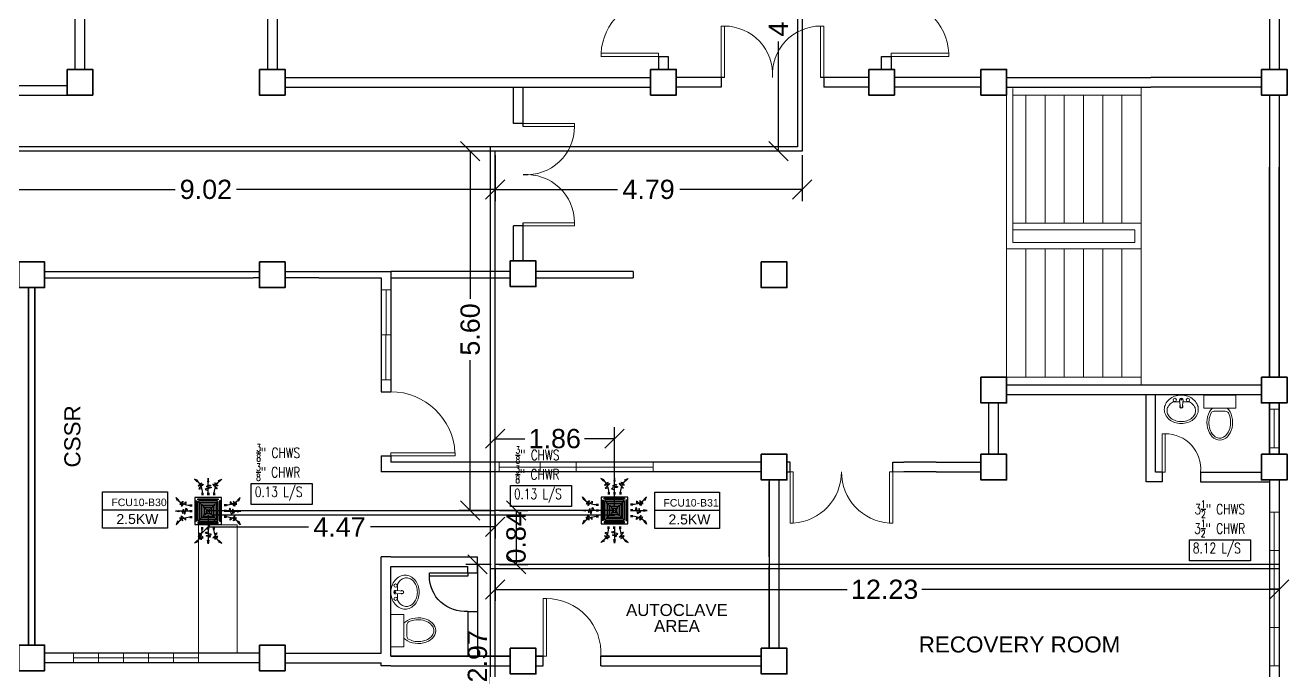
# Model space of a CAD drawing. Header units: millimetres. Extents: x 5 to 430, y 3 to 339.
# Drawn here: x 270.23 to 289.93, y 183.54 to 193.61 of the extents above; entities that cross this region are included whole.
import ezdxf

# ---------------------------------------------------------------- set-up
doc = ezdxf.new("R2010")
doc.units = ezdxf.units.MM
doc.header["$MEASUREMENT"] = 0
for name, color, linetype in [('AIR', 7, 'Continuous'), ('fcu line', 7, 'Continuous'), ('fcu return', 7, 'Continuous'), ('label', 7, 'Continuous'), ('Legends', 7, 'Continuous'), ('pipe label', 7, 'Continuous')]:
    doc.layers.add(name, color=color, linetype=linetype)
doc.styles.add('Arch-Dim', font='simplex.shx', dxfattribs={"width": 0.75})
doc.styles.get("Standard").update_dxf_attribs({"font": 'arial.ttf'})
doc.styles.add('SWISSLT175', font='swissl.ttf', dxfattribs={"height": 0.175})
doc.dimstyles.new('Copy of dimension', dxfattribs={"dimtxt": 0.3, "dimasz": 0.3, "dimexe": 0.18, "dimexo": 0.0625, "dimgap": 0.09, "dimtad": 0, "dimzin": 0, "dimdsep": 46, "dimtxsty": 'Standard', "dimblk": 'OBLIQUE', "dimcen": 0.09, "dimclrd": 256, "dimclre": 256, "dimclrt": 256, "dimadec": 0, "dimazin": 0, "dimtfac": 1, "dimtofl": 0, "dimtmove": 0, "dimatfit": 3, "dimldrblk": 'OBLIQUE', "dimfxl": 1, "dimtolj": 1, "dimtzin": 0, "dimarcsym": 0})

# ---------------------------------------------------------------- blocks, each defined once
blk = doc.blocks.new('door-.60m')
at = {"ltscale": 0.03}
blk.add_lwpolyline([(0, 0), (0.05, 0), (0.05, 0.6), (0, 0.6)], close=True, dxfattribs=at)
blk.add_arc((0.05, 0.048), 0.552, 355.0209, 90, dxfattribs=at)
blk = doc.blocks.new('FCU-13000P (CASSETTE SPLIT)')
at = {"layer": 'AIR', "ltscale": 3}
for p, q in [((0, 0.523), (0, 1)), ((-0.193, 0.558), (-0.193, 0.487)), ((-0.162, 0.558), (-0.162, 0.487)), ((-0.016, 0.558), (-0.016, 0.487)), ((0.016, 0.558), (0.016, 0.487)), ((0.162, 0.558), (0.162, 0.487)), ((0.193, 0.558), (0.193, 0.487)), ((-0.523, 0), (-1, 0)), ((-0.558, 0.193), (-0.487, 0.193)), ((-0.558, 0.162), (-0.487, 0.162)), ((-0.558, 0.016), (-0.487, 0.016)), ((0.558, 0.193), (0.487, 0.193)), ((0.558, 0.162), (0.487, 0.162)), ((0.558, 0.016), (0.487, 0.016)), ((0.523, 0), (1, 0)), ((-0.558, -0.016), (-0.487, -0.016)), ((-0.558, -0.162), (-0.487, -0.162)), ((-0.558, -0.193), (-0.487, -0.193)), ((0.558, -0.016), (0.487, -0.016)), ((0.558, -0.162), (0.487, -0.162)), ((0.558, -0.193), (0.487, -0.193)), ((-0.193, -0.558), (-0.193, -0.487)), ((-0.162, -0.558), (-0.162, -0.487)), ((-0.016, -0.558), (-0.016, -0.487)), ((0, -0.523), (0, -1)), ((0.016, -0.558), (0.016, -0.487)), ((0.162, -0.558), (0.162, -0.487)), ((0.193, -0.558), (0.193, -0.487))]:
    blk.add_line(p, q, dxfattribs=at)
at = {"layer": 'AIR'}
for p, q in [((0.295, -0.295), (-0.295, 0.295)), ((0.295, 0.295), (-0.295, -0.295))]:
    blk.add_line(p, q, dxfattribs=at)
at = {"layer": 'AIR', "ltscale": 3}
for points in [[(-0.335, 0.895), (-0.311, 0.932), (-0.416, 0.973)], [(-0.022, 0.89), (0.022, 0.89), (0, 1)], [(0.335, 0.895), (0.311, 0.932), (0.416, 0.973)], [(-0.895, 0.335), (-0.932, 0.311), (-0.973, 0.416)], [(0.895, 0.335), (0.932, 0.311), (0.973, 0.416)], [(-0.89, 0.022), (-0.89, -0.022), (-1, 0)], [(0.89, 0.022), (0.89, -0.022), (1, 0)], [(-0.895, -0.335), (-0.932, -0.311), (-0.973, -0.416)], [(0.895, -0.335), (0.932, -0.311), (0.973, -0.416)], [(-0.335, -0.895), (-0.311, -0.932), (-0.416, -0.973)], [(-0.022, -0.89), (0.022, -0.89), (0, -1)], [(0.335, -0.895), (0.311, -0.932), (0.416, -0.973)]]:
    blk.add_lwpolyline(points, close=True, dxfattribs=at)
at = {"layer": 'AIR'}
for points in [[(-0.323, 0.914, -0.171809), (-0.178, 0.558), (-0.178, 0.522)], [(0.323, 0.914, 0.171809), (0.178, 0.558), (0.178, 0.522)], [(-0.914, 0.323, 0.171809), (-0.558, 0.178), (-0.522, 0.178)], [(0.914, 0.323, -0.171809), (0.558, 0.178), (0.522, 0.178)], [(-0.914, -0.323, -0.171809), (-0.558, -0.178), (-0.522, -0.178)], [(0.914, -0.323, 0.171809), (0.558, -0.178), (0.522, -0.178)], [(-0.323, -0.914, 0.171809), (-0.178, -0.558), (-0.178, -0.522)], [(0.323, -0.914, -0.171809), (0.178, -0.558), (0.178, -0.522)]]:
    blk.add_lwpolyline(points, format="xyb", dxfattribs=at)
for points in [[(-0.41, -0.41), (0.41, -0.41), (0.41, 0.41), (-0.41, 0.41)], [(-0.373, 0.31), (-0.348, 0.31), (-0.348, -0.31), (-0.373, -0.31)], [(-0.31, 0.372), (0.31, 0.372), (0.31, 0.348), (-0.31, 0.348)], [(-0.26, -0.26), (0.26, -0.26), (0.26, 0.26), (-0.26, 0.26)], [(-0.21, -0.21), (0.21, -0.21), (0.21, 0.21), (-0.21, 0.21)], [(-0.16, -0.16), (0.16, -0.16), (0.16, 0.16), (-0.16, 0.16)], [(-0.11, -0.11), (0.11, -0.11), (0.11, 0.11), (-0.11, 0.11)], [(-0.06, -0.06), (0.06, -0.06), (0.06, 0.06), (-0.06, 0.06)], [(0.372, 0.31), (0.348, 0.31), (0.348, -0.31), (0.372, -0.31)], [(-0.31, -0.373), (0.31, -0.373), (0.31, -0.348), (-0.31, -0.348)]]:
    blk.add_lwpolyline(points, close=True, dxfattribs=at)
blk.add_lwpolyline([(-0.26, -0.31), (0.26, -0.31, 0.414214), (0.31, -0.26), (0.31, 0.26, 0.414214), (0.26, 0.31), (-0.26, 0.31, 0.414214), (-0.31, 0.26), (-0.31, -0.26, 0.414214)], format="xyb", close=True, dxfattribs=at)
at = {"layer": 'AIR', "ltscale": 3}
for points in [[(-0.268, 0.84), (-0.231, 0.852), (-0.134, 0.882), (-0.422, 0.704), (0.005, 0.903), (-0.358, 0.645), (-0.239, 0.678), (-0.199, 0.69)], [(0.268, 0.84), (0.231, 0.852), (0.134, 0.882), (0.422, 0.704), (-0.005, 0.903), (0.358, 0.645), (0.239, 0.678), (0.199, 0.69)], [(-0.84, 0.268), (-0.852, 0.231), (-0.882, 0.134), (-0.704, 0.422), (-0.903, -0.005), (-0.645, 0.358), (-0.678, 0.239), (-0.69, 0.199)], [(0.84, 0.268), (0.852, 0.231), (0.882, 0.134), (0.704, 0.422), (0.903, -0.005), (0.645, 0.358), (0.678, 0.239), (0.69, 0.199)], [(-0.84, -0.268), (-0.852, -0.231), (-0.882, -0.134), (-0.704, -0.422), (-0.903, 0.005), (-0.645, -0.358), (-0.678, -0.239), (-0.69, -0.199)], [(0.84, -0.268), (0.852, -0.231), (0.882, -0.134), (0.704, -0.422), (0.903, 0.005), (0.645, -0.358), (0.678, -0.239), (0.69, -0.199)], [(-0.268, -0.84), (-0.231, -0.852), (-0.134, -0.882), (-0.422, -0.704), (0.005, -0.903), (-0.358, -0.645), (-0.239, -0.678), (-0.199, -0.69)], [(0.268, -0.84), (0.231, -0.852), (0.134, -0.882), (0.422, -0.704), (-0.005, -0.903), (0.358, -0.645), (0.239, -0.678), (0.199, -0.69)]]:
    blk.add_open_spline(points, degree=3, knots=[0.0032834, 0.0032834, 0.0032834, 0.0032834, 0.0712567, 0.1924075, 0.3347111, 0.5062145, 0.5813292, 0.5813292, 0.5813292, 0.5813292], dxfattribs=at)
for points in [[(0, 0.8), (0.077, 0.776), (-0.058, 0.755), (0.098, 0.718), (-0.087, 0.663), (0, 0.631)], [(-0.8, 0), (-0.776, -0.077), (-0.755, 0.058), (-0.718, -0.098), (-0.663, 0.087), (-0.631, 0)], [(0.8, 0), (0.776, -0.077), (0.755, 0.058), (0.718, -0.098), (0.663, 0.087), (0.631, 0)], [(0, -0.8), (0.077, -0.776), (-0.058, -0.755), (0.098, -0.718), (-0.087, -0.663), (0, -0.631)]]:
    blk.add_spline(points, degree=3, dxfattribs=at)
for points in [[(-0.416, 0.973), (-0.335, 0.895), (-0.311, 0.932)], [(0, 1), (-0.022, 0.89), (0.022, 0.89)], [(0.416, 0.973), (0.335, 0.895), (0.311, 0.932)], [(-0.973, 0.416), (-0.895, 0.335), (-0.932, 0.311)], [(0.973, 0.416), (0.895, 0.335), (0.932, 0.311)], [(-1, 0), (-0.89, 0.022), (-0.89, -0.022)], [(1, 0), (0.89, 0.022), (0.89, -0.022)], [(-0.973, -0.416), (-0.895, -0.335), (-0.932, -0.311)], [(0.973, -0.416), (0.895, -0.335), (0.932, -0.311)], [(-0.416, -0.973), (-0.335, -0.895), (-0.311, -0.932)], [(0, -1), (-0.022, -0.89), (0.022, -0.89)], [(0.416, -0.973), (0.335, -0.895), (0.311, -0.932)]]:
    blk.add_solid(points, dxfattribs=at)
blk = doc.blocks.new('_Oblique')
at = {"color": 0, "linetype": 'ByBlock', "lineweight": -2}
blk.add_line((-0.5, -0.5), (0.5, 0.5), dxfattribs=at)
blk = doc.blocks.new('*D357')
at = {"layer": 'Defpoints', "color": 0, "transparency": 16777216}
for p in [(277.555, 185.202), (289.781, 185.202), (289.781, 184.811)]:
    blk.add_point(p, dxfattribs=at)
at = {"layer": 'Legends', "lineweight": -2, "transparency": 16777216}
for p, q in [((277.555, 185.14), (277.555, 184.631)), ((289.781, 185.14), (289.781, 184.631)), ((277.555, 184.811), (283.048, 184.811)), ((289.781, 184.811), (284.212, 184.811))]:
    blk.add_line(p, q, dxfattribs=at)
at = {"layer": 'Legends', "lineweight": -2, "transparency": 16777216, "xscale": 0.3, "yscale": 0.3, "zscale": 0.3, "rotation": 180}
blk.add_blockref('_Oblique', (277.555, 184.811), dxfattribs=at)
at = {"layer": 'Legends', "lineweight": -2, "transparency": 16777216, "xscale": 0.3, "yscale": 0.3, "zscale": 0.3}
blk.add_blockref('_Oblique', (289.781, 184.811), dxfattribs=at)
at = {"layer": 'Legends', "transparency": 16777216, "insert": (283.63, 184.811), "char_height": 0.3, "attachment_point": 5}
blk.add_mtext('\\A1;12.23', dxfattribs=at)
blk = doc.blocks.new('*D358')
at = {"layer": 'Defpoints', "color": 0, "transparency": 16777216}
for p in [(277.555, 185.202), (277.281, 182.23), (277.555, 182.23)]:
    blk.add_point(p, dxfattribs=at)
at = {"layer": 'Legends', "lineweight": -2, "transparency": 16777216}
for p, q in [((277.492, 185.202), (277.101, 185.202)), ((277.281, 185.202), (277.281, 184.25)), ((277.281, 182.23), (277.281, 183.286)), ((277.492, 182.23), (277.101, 182.23))]:
    blk.add_line(p, q, dxfattribs=at)
at = {"layer": 'Legends', "lineweight": -2, "transparency": 16777216, "xscale": 0.3, "yscale": 0.3, "zscale": 0.3}
for p, rotation in [((277.281, 185.202), 90), ((277.281, 182.23), 270)]:
    blk.add_blockref('_Oblique', p, dxfattribs=dict(at, rotation=rotation))
at = {"layer": 'Legends', "transparency": 16777216, "insert": (277.281, 183.768), "char_height": 0.3, "attachment_point": 5, "rotation": 90}
blk.add_mtext('\\A1;2.97', dxfattribs=at)
blk = doc.blocks.new('*D361')
at = {"layer": 'Defpoints', "color": 0, "transparency": 16777216}
for p in [(273.081, 186.042), (277.555, 186.042), (273.081, 185.786)]:
    blk.add_point(p, dxfattribs=at)
at = {"layer": 'Legends', "lineweight": -2, "transparency": 16777216}
for p, q in [((273.081, 185.979), (273.081, 185.606)), ((273.081, 185.786), (274.644, 185.786)), ((277.555, 185.786), (275.615, 185.786)), ((277.555, 185.979), (277.555, 185.606))]:
    blk.add_line(p, q, dxfattribs=at)
at = {"layer": 'Legends', "lineweight": -2, "transparency": 16777216, "xscale": 0.3, "yscale": 0.3, "zscale": 0.3, "rotation": 180}
blk.add_blockref('_Oblique', (273.081, 185.786), dxfattribs=at)
at = {"layer": 'Legends', "lineweight": -2, "transparency": 16777216, "xscale": 0.3, "yscale": 0.3, "zscale": 0.3}
blk.add_blockref('_Oblique', (277.555, 185.786), dxfattribs=at)
at = {"layer": 'Legends', "transparency": 16777216, "insert": (275.13, 185.786), "char_height": 0.3, "attachment_point": 5}
blk.add_mtext('\\A1;4.47', dxfattribs=at)
blk = doc.blocks.new('*D362')
at = {"layer": 'Defpoints', "color": 0, "transparency": 16777216}
for p in [(279.417, 187.161), (277.555, 186.042), (279.417, 186.042)]:
    blk.add_point(p, dxfattribs=at)
at = {"layer": 'Legends', "lineweight": -2, "transparency": 16777216}
for p, q in [((277.555, 186.104), (277.555, 187.341)), ((279.417, 186.104), (279.417, 187.341)), ((277.555, 187.161), (278.02, 187.161)), ((279.417, 187.161), (278.951, 187.161))]:
    blk.add_line(p, q, dxfattribs=at)
at = {"layer": 'Legends', "lineweight": -2, "transparency": 16777216, "xscale": 0.3, "yscale": 0.3, "zscale": 0.3, "rotation": 180}
blk.add_blockref('_Oblique', (277.555, 187.161), dxfattribs=at)
at = {"layer": 'Legends', "lineweight": -2, "transparency": 16777216, "xscale": 0.3, "yscale": 0.3, "zscale": 0.3}
blk.add_blockref('_Oblique', (279.417, 187.161), dxfattribs=at)
at = {"layer": 'Legends', "transparency": 16777216, "insert": (278.486, 187.161), "char_height": 0.3, "attachment_point": 5}
blk.add_mtext('\\A1;1.86', dxfattribs=at)
blk = doc.blocks.new('*D363')
at = {"layer": 'Defpoints', "color": 0, "transparency": 16777216}
for p in [(277.168, 191.643), (277.555, 191.643), (277.555, 186.042)]:
    blk.add_point(p, dxfattribs=at)
at = {"layer": 'Legends', "lineweight": -2, "transparency": 16777216}
for p, q in [((277.492, 191.643), (276.988, 191.643)), ((277.168, 191.643), (277.168, 189.343)), ((277.168, 186.042), (277.168, 188.384)), ((277.492, 186.042), (276.988, 186.042))]:
    blk.add_line(p, q, dxfattribs=at)
at = {"layer": 'Legends', "lineweight": -2, "transparency": 16777216, "xscale": 0.3, "yscale": 0.3, "zscale": 0.3}
for p, rotation in [((277.168, 191.643), 90), ((277.168, 186.042), 270)]:
    blk.add_blockref('_Oblique', p, dxfattribs=dict(at, rotation=rotation))
at = {"layer": 'Legends', "transparency": 16777216, "insert": (277.168, 188.864), "char_height": 0.3, "attachment_point": 5, "rotation": 90}
blk.add_mtext('\\A1;5.60', dxfattribs=at)
blk = doc.blocks.new('*D364')
at = {"layer": 'Defpoints', "color": 0, "transparency": 16777216}
for p in [(277.555, 191.643), (282.343, 191.643), (282.343, 191.047)]:
    blk.add_point(p, dxfattribs=at)
at = {"layer": 'Legends', "lineweight": -2, "transparency": 16777216}
for p, q in [((277.555, 191.58), (277.555, 190.867)), ((282.343, 191.58), (282.343, 190.867)), ((277.555, 191.047), (279.463, 191.047)), ((282.343, 191.047), (280.435, 191.047))]:
    blk.add_line(p, q, dxfattribs=at)
at = {"layer": 'Legends', "lineweight": -2, "transparency": 16777216, "xscale": 0.3, "yscale": 0.3, "zscale": 0.3, "rotation": 180}
blk.add_blockref('_Oblique', (277.555, 191.047), dxfattribs=at)
at = {"layer": 'Legends', "lineweight": -2, "transparency": 16777216, "xscale": 0.3, "yscale": 0.3, "zscale": 0.3}
blk.add_blockref('_Oblique', (282.343, 191.047), dxfattribs=at)
at = {"layer": 'Legends', "transparency": 16777216, "insert": (279.949, 191.047), "char_height": 0.3, "attachment_point": 5}
blk.add_mtext('\\A1;4.79', dxfattribs=at)
blk = doc.blocks.new('*D365')
at = {"layer": 'Defpoints', "color": 0, "transparency": 16777216}
for p in [(281.973, 195.942), (282.343, 195.942), (282.343, 191.643)]:
    blk.add_point(p, dxfattribs=at)
at = {"layer": 'Legends', "lineweight": -2, "transparency": 16777216}
for p, q in [((282.281, 195.942), (281.793, 195.942)), ((281.973, 195.942), (281.973, 194.325)), ((281.973, 191.643), (281.973, 193.355)), ((282.281, 191.643), (281.793, 191.643))]:
    blk.add_line(p, q, dxfattribs=at)
at = {"layer": 'Legends', "lineweight": -2, "transparency": 16777216, "xscale": 0.3, "yscale": 0.3, "zscale": 0.3}
for p, rotation in [((281.973, 195.942), 90), ((281.973, 191.643), 270)]:
    blk.add_blockref('_Oblique', p, dxfattribs=dict(at, rotation=rotation))
at = {"layer": 'Legends', "transparency": 16777216, "insert": (281.973, 193.84), "char_height": 0.3, "attachment_point": 5, "rotation": 90}
blk.add_mtext('\\A1;4.30', dxfattribs=at)
blk = doc.blocks.new('*D377')
at = {"layer": 'Defpoints', "color": 0, "transparency": 16777216}
for p in [(268.537, 191.643), (277.555, 191.643), (268.537, 191.047)]:
    blk.add_point(p, dxfattribs=at)
at = {"layer": 'Legends', "lineweight": -2, "transparency": 16777216}
for p, q in [((268.537, 191.58), (268.537, 190.867)), ((277.555, 191.58), (277.555, 190.867)), ((268.537, 191.047), (272.568, 191.047)), ((277.555, 191.047), (273.524, 191.047))]:
    blk.add_line(p, q, dxfattribs=at)
at = {"layer": 'Legends', "lineweight": -2, "transparency": 16777216, "xscale": 0.3, "yscale": 0.3, "zscale": 0.3, "rotation": 180}
blk.add_blockref('_Oblique', (268.537, 191.047), dxfattribs=at)
at = {"layer": 'Legends', "lineweight": -2, "transparency": 16777216, "xscale": 0.3, "yscale": 0.3, "zscale": 0.3}
blk.add_blockref('_Oblique', (277.555, 191.047), dxfattribs=at)
at = {"layer": 'Legends', "transparency": 16777216, "insert": (273.046, 191.047), "char_height": 0.3, "attachment_point": 5}
blk.add_mtext('\\A1;9.02', dxfattribs=at)
blk = doc.blocks.new('*D356')
at = {"layer": 'Defpoints', "color": 0, "transparency": 16777216}
for p in [(277.555, 186.042), (277.555, 185.202), (277.884, 185.202)]:
    blk.add_point(p, dxfattribs=at)
at = {"layer": 'Legends', "lineweight": -2, "transparency": 16777216}
for p, q in [((277.617, 186.042), (278.064, 186.042)), ((277.884, 186.042), (277.884, 185.202)), ((277.617, 185.202), (278.064, 185.202))]:
    blk.add_line(p, q, dxfattribs=at)
at = {"layer": 'Legends', "lineweight": -2, "transparency": 16777216, "xscale": 0.3, "yscale": 0.3, "zscale": 0.3}
for p, rotation in [((277.884, 186.042), 90), ((277.884, 185.202), 270)]:
    blk.add_blockref('_Oblique', p, dxfattribs=dict(at, rotation=rotation))
at = {"layer": 'Legends', "transparency": 16777216, "insert": (277.884, 185.622), "char_height": 0.3, "attachment_point": 5, "rotation": 90}
blk.add_mtext('\\A1;0.84', dxfattribs=at)

msp = doc.modelspace()

# ---------------------------------------------------------------- linework, layer by layer
at = {"color": 8, "lineweight": 25}
for p, q in [((271.006, 192.92), (271.006, 198.52)), ((271.156, 192.92), (271.156, 198.52)), ((289.781, 198.521), (289.781, 192.92)), ((274.006, 195.994), (274.006, 192.92)), ((274.156, 195.994), (274.156, 192.92)), ((289.631, 195.994), (289.631, 192.92)), ((280.106, 193.12), (280.106, 192.92)), ((280.106, 193.12), (280.256, 193.12)), ((280.256, 193.12), (280.256, 192.92)), ((283.581, 192.92), (283.581, 193.12)), ((283.581, 193.12), (283.731, 193.12)), ((283.731, 193.12), (283.731, 192.92)), ((283.581, 193.02), (283.581, 193.02)), ((274.281, 192.795), (279.981, 192.795)), ((281.131, 192.795), (280.381, 192.795)), ((281.081, 192.795), (281.081, 192.645)), ((283.381, 192.795), (282.631, 192.795)), ((282.681, 192.795), (282.681, 192.645)), ((285.131, 192.795), (283.781, 192.795)), ((285.531, 192.795), (285.781, 192.795)), ((285.781, 192.795), (287.781, 192.795)), ((289.506, 192.795), (287.781, 192.795)), ((269.2, 192.67), (270.881, 192.67)), ((269.25, 192.52), (270.881, 192.52)), ((274.281, 192.645), (279.981, 192.645)), ((277.843, 192.078), (277.843, 192.645)), ((277.993, 192.028), (277.993, 192.645)), ((281.081, 192.645), (280.381, 192.645)), ((283.381, 192.645), (282.681, 192.645)), ((285.131, 192.645), (283.781, 192.645)), ((285.531, 192.645), (285.781, 192.645)), ((285.781, 192.645), (287.781, 192.645)), ((289.506, 192.645), (287.781, 192.645)), ((289.631, 192.52), (289.631, 188.12)), ((289.781, 192.52), (289.781, 188.12)), ((277.993, 192.078), (277.843, 192.078)), ((289.631, 188.12), (289.631, 191.393)), ((289.781, 188.12), (289.781, 191.393)), ((277.993, 189.933), (277.993, 190.528)), ((277.843, 189.933), (277.843, 190.478)), ((277.993, 190.478), (277.843, 190.478)), ((270.531, 189.768), (273.481, 189.768)), ((273.481, 189.768), (273.881, 189.768)), ((274.281, 189.768), (275.781, 189.768)), ((275.781, 189.768), (275.931, 189.768)), ((275.931, 189.768), (275.931, 187.893)), ((277.793, 189.768), (275.931, 189.768)), ((279.706, 189.768), (278.193, 189.768)), ((279.706, 189.768), (279.706, 189.668)), ((270.531, 189.668), (273.781, 189.668)), ((273.881, 189.668), (273.781, 189.668)), ((274.806, 189.668), (274.281, 189.668)), ((274.806, 189.668), (275.781, 189.668)), ((275.781, 189.668), (275.781, 187.893)), ((275.931, 189.668), (277.793, 189.668)), ((278.193, 189.668), (279.706, 189.668)), ((270.281, 183.943), (270.281, 189.518)), ((270.281, 189.518), (270.281, 183.943)), ((270.381, 189.518), (270.381, 186.543)), ((270.381, 183.943), (270.381, 189.518)), ((270.381, 189.518), (270.381, 183.943)), ((289.506, 187.995), (285.531, 187.995)), ((270.381, 187.918), (270.381, 185.818)), ((275.781, 187.893), (275.931, 187.893)), ((289.506, 187.845), (285.531, 187.845)), ((287.706, 186.489), (287.706, 187.839)), ((287.856, 186.639), (287.856, 187.839)), ((285.256, 186.918), (285.256, 187.72)), ((285.406, 186.918), (285.406, 187.72)), ((289.631, 187.72), (289.631, 186.918)), ((289.631, 186.918), (289.631, 187.72)), ((289.781, 187.72), (289.781, 186.918)), ((289.781, 186.918), (289.781, 187.72)), ((275.781, 186.893), (275.781, 186.793)), ((275.781, 186.893), (275.931, 186.893)), ((275.781, 186.793), (275.781, 186.643)), ((275.931, 186.893), (275.931, 186.801)), ((275.931, 186.801), (275.931, 186.793)), ((281.706, 186.793), (275.931, 186.793)), ((282.156, 186.793), (282.106, 186.793)), ((282.156, 186.643), (282.156, 186.793)), ((283.756, 186.793), (283.931, 186.793)), ((283.756, 186.643), (283.756, 186.793)), ((284.431, 186.793), (283.931, 186.793)), ((284.431, 186.793), (285.131, 186.793)), ((275.931, 186.643), (275.781, 186.643)), ((281.706, 186.643), (275.931, 186.643)), ((282.106, 186.643), (282.156, 186.643)), ((284.431, 186.643), (283.931, 186.643)), ((284.431, 186.643), (285.131, 186.643)), ((281.831, 186.518), (281.831, 184.943)), ((281.831, 185.318), (281.831, 186.493)), ((281.981, 186.518), (281.981, 184.943)), ((281.981, 186.493), (281.981, 183.893)), ((289.631, 186.518), (289.631, 180.918)), ((289.631, 186.518), (289.631, 180.918)), ((289.781, 186.518), (289.781, 180.918)), ((275.781, 183.818), (275.781, 185.318)), ((275.931, 185.318), (275.781, 185.318)), ((275.931, 183.768), (275.931, 185.168)), ((281.831, 183.893), (281.831, 185.168)), ((281.831, 184.943), (281.831, 183.893)), ((281.981, 184.943), (281.981, 183.893)), ((273.881, 183.818), (270.531, 183.818)), ((274.281, 183.818), (275.781, 183.818)), ((273.881, 183.668), (270.531, 183.668)), ((274.281, 183.668), (275.781, 183.668)), ((275.781, 183.618), (275.781, 183.668)), ((275.931, 183.768), (277.793, 183.768)), ((277.793, 183.768), (275.931, 183.768)), ((278.193, 183.768), (278.306, 183.768)), ((278.306, 183.768), (278.193, 183.768)), ((278.306, 183.618), (278.306, 183.768)), ((279.206, 183.768), (280.481, 183.768)), ((279.206, 183.618), (279.206, 183.768)), ((281.706, 183.768), (279.206, 183.768)), ((280.481, 183.768), (281.706, 183.768)), ((275.931, 183.618), (275.781, 183.618)), ((275.931, 183.618), (277.793, 183.618)), ((278.193, 183.618), (278.306, 183.618)), ((279.206, 183.618), (281.706, 183.618))]:
    msp.add_line(p, q, dxfattribs=at)
at = {"color": 8, "lineweight": 13}
for p, q in [((279.206, 193.17), (280.106, 193.17)), ((280.106, 193.12), (279.206, 193.12)), ((279.207, 193.17), (279.207, 193.12)), ((280.106, 193.12), (280.106, 193.17)), ((284.631, 193.17), (283.731, 193.17)), ((283.731, 193.17), (283.731, 193.12)), ((283.731, 193.02), (283.731, 193.17)), ((283.731, 193.12), (284.631, 193.12)), ((284.631, 193.12), (284.631, 193.17)), ((275.931, 186.943), (275.931, 186.893)), ((276.931, 186.943), (275.931, 186.943)), ((275.931, 186.943), (275.931, 186.893)), ((275.931, 186.893), (276.931, 186.893)), ((276.931, 186.893), (276.931, 186.943)), ((282.156, 186.643), (282.206, 186.643)), ((282.206, 186.643), (282.156, 186.643)), ((282.156, 186.643), (282.156, 185.843)), ((282.206, 185.843), (282.206, 186.643)), ((283.706, 185.843), (283.706, 186.643)), ((283.706, 186.643), (283.756, 186.643)), ((283.706, 186.643), (283.931, 186.643)), ((283.756, 186.643), (283.756, 185.843)), ((282.156, 185.843), (282.206, 185.843)), ((283.756, 185.843), (283.706, 185.843))]:
    msp.add_line(p, q, dxfattribs=at)
at = {"color": 8, "lineweight": 9}
for p, q in [((283.731, 192.92), (283.581, 192.92)), ((285.531, 192.52), (285.531, 192.645)), ((285.531, 190.12), (285.531, 192.52)), ((285.631, 192.52), (285.631, 192.62)), ((285.631, 190.22), (285.631, 192.52)), ((287.631, 192.52), (285.631, 192.52)), ((285.831, 192.52), (285.831, 190.52)), ((286.131, 192.52), (286.131, 190.52)), ((286.431, 192.52), (286.431, 190.52)), ((286.731, 192.52), (286.731, 190.52)), ((287.031, 192.52), (287.031, 190.52)), ((287.331, 192.52), (287.331, 190.52)), ((287.631, 192.645), (287.631, 192.52)), ((287.631, 192.52), (287.631, 190.52)), ((287.331, 190.52), (285.631, 190.52)), ((287.331, 190.52), (287.631, 190.52)), ((287.631, 190.42), (287.631, 190.52)), ((287.331, 190.42), (285.631, 190.42)), ((287.331, 190.42), (287.531, 190.42)), ((287.531, 190.22), (287.531, 190.42)), ((287.631, 190.22), (287.631, 190.42)), ((287.331, 190.12), (285.531, 190.12)), ((285.531, 190.12), (285.531, 188.12)), ((287.331, 190.22), (285.631, 190.22)), ((285.831, 190.12), (285.831, 188.12)), ((286.131, 190.12), (286.131, 188.12)), ((286.431, 190.12), (286.431, 188.12)), ((286.731, 190.12), (286.731, 188.12)), ((287.031, 190.12), (287.031, 188.12)), ((287.331, 190.22), (287.531, 190.22)), ((287.331, 190.12), (287.331, 188.12)), ((287.331, 190.12), (287.631, 190.12)), ((287.631, 190.12), (287.631, 190.22)), ((287.631, 190.12), (287.631, 188.12)), ((275.931, 189.48), (275.783, 189.48)), ((275.783, 189.48), (275.783, 188.08)), ((275.857, 189.48), (275.853, 188.08)), ((275.931, 188.78), (275.931, 189.48)), ((275.931, 188.78), (275.783, 188.78)), ((275.783, 188.08), (275.929, 188.08)), ((287.631, 188.12), (285.531, 188.12)), ((285.531, 187.995), (285.531, 188.12)), ((287.631, 187.995), (287.631, 188.12)), ((288.241, 187.641), (288.228, 187.763)), ((288.27, 187.641), (288.284, 187.763)), ((288.606, 187.839), (288.606, 187.639)), ((289.106, 187.839), (288.606, 187.839)), ((289.106, 187.639), (289.106, 187.839)), ((288.606, 187.639), (289.106, 187.639)), ((288.765, 187.589), (288.946, 187.589)), ((289.781, 187.619), (289.631, 187.619)), ((289.631, 187.619), (289.631, 187.019)), ((289.706, 187.619), (289.706, 187.019)), ((289.781, 187.319), (289.781, 187.619)), ((289.631, 187.019), (289.781, 187.019)), ((277.618, 186.643), (277.618, 186.793)), ((277.618, 186.793), (280.018, 186.793)), ((278.256, 186.643), (278.256, 186.793)), ((278.818, 186.643), (278.818, 186.793)), ((279.418, 186.643), (279.418, 186.793)), ((280.018, 186.793), (280.018, 186.643)), ((285.531, 186.918), (285.531, 186.793)), ((280.018, 186.718), (277.618, 186.718)), ((278.818, 186.643), (277.618, 186.643)), ((278.818, 186.643), (280.018, 186.643)), ((281.981, 186.518), (281.981, 186.493)), ((289.781, 186.518), (289.781, 186.018)), ((289.781, 186.018), (289.631, 186.018)), ((289.631, 186.018), (289.631, 183.618)), ((289.706, 186.018), (289.706, 183.618)), ((289.781, 184.818), (289.781, 186.018)), ((273.531, 185.818), (273.531, 183.818)), ((270.381, 185.543), (270.381, 185.168)), ((289.781, 185.418), (289.631, 185.418)), ((270.381, 185.168), (270.381, 183.943)), ((281.831, 184.793), (281.831, 184.943)), ((289.781, 184.818), (289.631, 184.818)), ((289.781, 183.618), (289.781, 184.818)), ((276.129, 184.782), (276.007, 184.796)), ((276.129, 184.753), (276.007, 184.74)), ((275.931, 184.418), (276.131, 184.418)), ((275.931, 183.918), (275.931, 184.418)), ((276.131, 184.418), (276.131, 183.918)), ((276.181, 184.259), (276.181, 184.078)), ((289.781, 184.218), (289.631, 184.218)), ((270.981, 183.818), (270.531, 183.818)), ((270.981, 183.818), (270.981, 183.668)), ((271.371, 183.668), (271.371, 183.818)), ((271.371, 183.818), (271.761, 183.818)), ((271.761, 183.818), (271.761, 183.668)), ((272.151, 183.668), (272.151, 183.818)), ((272.151, 183.818), (272.541, 183.818)), ((272.541, 183.818), (272.541, 183.668)), ((273.481, 183.818), (272.881, 183.818)), ((272.931, 183.668), (272.931, 183.818)), ((276.131, 183.918), (275.931, 183.918)), ((270.531, 183.668), (270.981, 183.668)), ((272.931, 183.743), (270.981, 183.743)), ((270.981, 183.668), (272.881, 183.668)), ((270.981, 183.668), (271.371, 183.668)), ((271.761, 183.668), (272.151, 183.668)), ((272.541, 183.668), (272.931, 183.668)), ((272.881, 183.668), (273.631, 183.668)), ((289.631, 183.618), (289.781, 183.618))]:
    msp.add_line(p, q, dxfattribs=at)
at = {"color": 8, "lineweight": 25, "ltscale": 0.4}
for p, q in [((287.956, 186.639), (287.856, 186.639)), ((287.956, 186.639), (287.956, 186.489)), ((288.556, 186.639), (288.556, 186.489)), ((288.556, 186.639), (289.506, 186.639)), ((287.956, 186.489), (287.706, 186.489)), ((288.556, 186.489), (289.631, 186.489)), ((275.931, 185.318), (277.281, 185.318)), ((277.281, 185.068), (277.281, 185.318)), ((275.931, 185.168), (277.131, 185.168)), ((275.931, 185.168), (277.131, 185.168)), ((277.131, 185.068), (277.131, 185.168)), ((277.131, 185.068), (277.281, 185.068)), ((277.131, 184.468), (277.281, 184.468)), ((277.131, 184.468), (277.131, 183.768)), ((277.281, 184.468), (277.281, 183.768))]:
    msp.add_line(p, q, dxfattribs=at)
at = {"color": 8, "lineweight": 9, "ltscale": 0.4}
for p in [(272.931, 183.818), (273.531, 185.818)]:
    msp.add_line(p, (272.931, 185.818), dxfattribs=at)
at = {"color": 8, "lineweight": 13, "ltscale": 0.03}
for points in [[(281.081, 192.795), (281.131, 192.795), (281.131, 193.595), (281.081, 193.595)], [(282.681, 192.795), (282.631, 192.795), (282.631, 193.595), (282.681, 193.595)], [(277.993, 192.078), (277.993, 192.028), (278.793, 192.028), (278.793, 192.078)], [(277.993, 190.478), (277.993, 190.528), (278.793, 190.528), (278.793, 190.478)], [(287.956, 186.639), (288.006, 186.639), (288.006, 187.239), (287.956, 187.239)], [(278.306, 183.768), (278.356, 183.768), (278.356, 184.668), (278.306, 184.668)]]:
    msp.add_lwpolyline(points, close=True, dxfattribs=at)
at = {"color": 8, "lineweight": 35}
for points in [[(270.881, 192.92), (271.281, 192.92), (271.281, 192.52), (270.881, 192.52)], [(273.881, 192.92), (274.281, 192.92), (274.281, 192.52), (273.881, 192.52)], [(279.981, 192.92), (280.381, 192.92), (280.381, 192.52), (279.981, 192.52)], [(283.381, 192.92), (283.781, 192.92), (283.781, 192.52), (283.381, 192.52)], [(285.131, 192.92), (285.531, 192.92), (285.531, 192.52), (285.131, 192.52)], [(289.506, 192.92), (289.906, 192.92), (289.906, 192.52), (289.506, 192.52)], [(277.793, 189.933), (278.193, 189.933), (278.193, 189.533), (277.793, 189.533)], [(270.131, 189.918), (270.531, 189.918), (270.531, 189.518), (270.131, 189.518)], [(273.881, 189.918), (274.281, 189.918), (274.281, 189.518), (273.881, 189.518)], [(281.706, 189.918), (282.106, 189.918), (282.106, 189.518), (281.706, 189.518)], [(285.131, 188.12), (285.531, 188.12), (285.531, 187.72), (285.131, 187.72)], [(289.506, 188.12), (289.906, 188.12), (289.906, 187.72), (289.506, 187.72)], [(281.706, 186.918), (282.106, 186.918), (282.106, 186.518), (281.706, 186.518)], [(285.131, 186.918), (285.531, 186.918), (285.531, 186.518), (285.131, 186.518)], [(289.506, 186.918), (289.906, 186.918), (289.906, 186.518), (289.506, 186.518)], [(270.131, 183.943), (270.531, 183.943), (270.531, 183.543), (270.131, 183.543)], [(273.881, 183.943), (274.281, 183.943), (274.281, 183.543), (273.881, 183.543)], [(277.793, 183.893), (278.193, 183.893), (278.193, 183.493), (277.793, 183.493)], [(281.706, 183.893), (282.106, 183.893), (282.106, 183.493), (281.706, 183.493)]]:
    msp.add_lwpolyline(points, close=True, dxfattribs=at)
at = {"color": 8, "lineweight": 9}
for points in [[(275.783, 189.48), (275.929, 189.48), (275.929, 188.08), (275.783, 188.08)], [(289.631, 187.619), (289.781, 187.619), (289.781, 187.019), (289.631, 187.019)], [(280.018, 186.643), (277.618, 186.643), (277.618, 186.793), (280.018, 186.793)], [(277.618, 186.793), (280.018, 186.793), (280.018, 186.643), (277.618, 186.643)], [(289.631, 186.018), (289.781, 186.018), (289.781, 183.618), (289.631, 183.618)], [(270.981, 183.818), (272.931, 183.818), (272.931, 183.668), (270.981, 183.668)]]:
    msp.add_lwpolyline(points, close=True, dxfattribs=at)
for points in [[(287.991, 187.618, 0.11576), (288.01, 187.536, 0.104047), (288.069, 187.462, 0.090875), (288.152, 187.414, 0.083344), (288.256, 187.397, 0.083344), (288.359, 187.414, 0.090875), (288.443, 187.462, 0.104047), (288.502, 187.536, 0.11576), (288.521, 187.618, 0.11576), (288.502, 187.701, 0.104047), (288.443, 187.774, 0.090875), (288.359, 187.822, 0.083344), (288.256, 187.839, 0.083344), (288.152, 187.822, 0.090875), (288.069, 187.774, 0.104047), (288.01, 187.701, 0.11576)], [(276.152, 185.033, -0.11576), (276.234, 185.014, -0.104047), (276.308, 184.955, -0.090875), (276.356, 184.871, -0.083344), (276.373, 184.768, -0.083344), (276.356, 184.664, -0.090875), (276.308, 184.581, -0.104047), (276.234, 184.522, -0.11576), (276.152, 184.503, -0.11576), (276.069, 184.522, -0.104047), (275.996, 184.581, -0.090875), (275.948, 184.664, -0.083344), (275.931, 184.768, -0.083344), (275.948, 184.871, -0.090875), (275.996, 184.955, -0.104047), (276.069, 185.014, -0.11576)]]:
    msp.add_lwpolyline(points, format="xyb", close=True, dxfattribs=at)
for points in [[(288.033, 187.597, 0.124838), (288.049, 187.535, 0.105788), (288.099, 187.477, 0.086697), (288.168, 187.441, 0.076776), (288.256, 187.427, 0.076776), (288.344, 187.441, 0.086697), (288.413, 187.477, 0.105788), (288.463, 187.535, 0.124838), (288.478, 187.597, 0.124838), (288.463, 187.66, 0.105788), (288.413, 187.717, 0.040067), (288.383, 187.737), (288.28, 187.737, 0.040067)], [(288.232, 187.737), (288.129, 187.737, 0.040067), (288.099, 187.717, 0.105788), (288.049, 187.66, 0.124838), (288.033, 187.597, 0.124838)], [(276.173, 184.99, -0.124838), (276.236, 184.975, -0.105788), (276.293, 184.925, -0.086697), (276.329, 184.856, -0.076776), (276.343, 184.768, -0.076776), (276.329, 184.68, -0.086697), (276.293, 184.611, -0.105788), (276.236, 184.561, -0.124838), (276.173, 184.545, -0.124838), (276.11, 184.561, -0.105788), (276.053, 184.611, -0.040067), (276.033, 184.641), (276.033, 184.744, -0.040067)], [(276.033, 184.792), (276.033, 184.895, -0.040067), (276.053, 184.925, -0.105788), (276.11, 184.975, -0.124838), (276.173, 184.99, -0.124838)]]:
    msp.add_lwpolyline(points, format="xyb", dxfattribs=at)
for centre, radius in [((288.154, 187.766), 0.0255), ((288.256, 187.773), 0.0095), ((288.358, 187.766), 0.0255), ((276.004, 184.87), 0.0255), ((276.004, 184.666), 0.0255), ((275.997, 184.768), 0.0095)]:
    msp.add_circle(centre, radius, dxfattribs=at)
at = {"color": 8, "lineweight": 13}
for centre, radius, start, end in [((280.106, 193.12), 0.9, 90, 176.8153), ((283.731, 193.12), 0.9, 3.1847, 90), ((275.931, 186.893), 1, 2.866, 90), ((282.156, 186.643), 0.8, 273.5833, 0), ((283.756, 186.643), 0.8, 180, 266.4167)]:
    msp.add_arc(centre, radius, start, end, dxfattribs=at)
at = {"color": 8, "lineweight": 13, "ltscale": 0.03}
for centre, radius, start, end in [((281.131, 192.843), 0.752, 356.3048, 90), ((282.631, 192.843), 0.752, 90, 183.6952), ((278.042, 192.028), 0.752, 266.3048, 0), ((278.042, 190.528), 0.752, 0, 93.6952), ((288.006, 186.687), 0.552, 355.0209, 90), ((278.356, 183.817), 0.851, 356.7268, 90)]:
    msp.add_arc(centre, radius, start, end, dxfattribs=at)
at = {"color": 8, "lineweight": 9}
for centre, radius, start, end in [((288.256, 187.766), 0.028, 353.7545, 186.2455), ((288.256, 187.664), 0.025, 138.7978, 233.6932), ((288.256, 187.735), 0.0948, 261.2026, 278.7974), ((288.256, 187.664), 0.025, 251.3793, 288.6207), ((288.256, 187.664), 0.025, 306.3068, 41.2022), ((288.765, 187.539), 0.05, 90, 151.8499), ((288.946, 187.539), 0.05, 28.0084, 90), ((276.004, 184.768), 0.028, 83.7545, 276.2455), ((276.106, 184.768), 0.025, 36.3068, 131.2022), ((276.106, 184.768), 0.025, 228.7978, 323.6932), ((276.035, 184.768), 0.0948, 351.2026, 8.7974), ((276.106, 184.768), 0.025, 341.3793, 18.6207), ((276.231, 184.259), 0.05, 118.1501, 180), ((276.231, 184.078), 0.05, 180, 241.9916)]:
    msp.add_arc(centre, radius, start, end, dxfattribs=at)
msp.add_ellipse((288.856, 187.414), major_axis=(0, 0.275), ratio=0.727273, start_param=0.612555, end_param=5.670631, dxfattribs=at)
at = {"color": 8, "lineweight": 9, "extrusion": (0, 0, -1)}
msp.add_ellipse((276.356, 184.168), major_axis=(-0.275, 0), ratio=0.727273, start_param=0.612555, end_param=5.670631, dxfattribs=at)
at = {"color": 8, "lineweight": 9}
for points in [[(288.721, 187.563), (288.712, 187.546), (288.705, 187.528), (288.678, 187.437), (288.683, 187.35), (288.741, 187.218), (288.791, 187.177), (288.889, 187.163), (288.941, 187.189), (289.016, 187.301), (289.033, 187.384), (289.018, 187.498), (289.006, 187.533), (288.99, 187.563)], [(276.207, 184.303), (276.224, 184.311), (276.242, 184.319), (276.333, 184.346), (276.42, 184.341), (276.552, 184.283), (276.593, 184.233), (276.607, 184.135), (276.581, 184.082), (276.469, 184.008), (276.386, 183.991), (276.272, 184.006), (276.237, 184.018), (276.207, 184.033)]]:
    msp.add_open_spline(points, degree=3, knots=[0.937253, 0.937253, 0.937253, 0.937253, 1.185372, 1.185372, 2.113864, 2.113864, 3.042356, 3.042356, 3.970847, 3.970847, 4.899339, 4.899339, 5.346062, 5.346062, 5.346062, 5.346062], dxfattribs=at)
at = {"layer": 'fcu line', "linetype": 'Continuous'}
for p, q in [((282.343, 211.172), (282.343, 191.643)), ((282.343, 191.643), (247.566, 191.643)), ((277.555, 182.23), (277.555, 191.643)), ((273.081, 186.042), (277.555, 186.042)), ((289.781, 185.202), (277.555, 185.202))]:
    msp.add_line(p, q, dxfattribs=at)
at = {"layer": 'fcu line', "linetype": 'Continuous', "lineweight": 25}
msp.add_line((279.417, 186.042), (277.555, 186.042), dxfattribs=at)
at = {"layer": 'fcu return', "linetype": 'Continuous'}
for p, q in [((282.273, 211.102), (282.273, 191.713)), ((282.273, 191.713), (247.566, 191.713)), ((277.485, 182.3), (277.485, 191.713)), ((273.081, 185.972), (279.417, 185.972)), ((289.781, 185.132), (277.485, 185.132))]:
    msp.add_line(p, q, dxfattribs=at)
at = {"layer": 'Legends', "linetype": 'Continuous', "lineweight": 25}
for p, q in [((271.436, 186.051), (272.448, 186.051)), ((280.044, 186.045), (281.056, 186.045))]:
    msp.add_line(p, q, dxfattribs=at)
at = {"layer": 'Legends'}
for points in [[(271.436, 186.335), (272.448, 186.335), (272.448, 185.767), (271.436, 185.767)], [(280.044, 186.329), (281.056, 186.329), (281.056, 185.761), (280.044, 185.761)]]:
    msp.add_lwpolyline(points, close=True, dxfattribs=at)
at = {"layer": 'pipe label', "color": 7, "linetype": 'Continuous', "lineweight": 25}
for points in [[(273.754, 186.464), (274.705, 186.464), (274.705, 186.136), (273.754, 186.136)], [(288.383, 185.586), (289.334, 185.586), (289.334, 185.259), (288.383, 185.259)]]:
    msp.add_lwpolyline(points, close=True, dxfattribs=at)
at = {"layer": 'pipe label', "color": 2, "linetype": 'Continuous', "lineweight": 25}
msp.add_lwpolyline([(277.796, 186.431), (278.748, 186.431), (278.748, 186.103), (277.796, 186.103)], close=True, dxfattribs=at)

# ---------------------------------------------------------------- block references
at = {"color": 8, "lineweight": 9, "ltscale": 0.4, "xscale": -1, "rotation": 90}
msp.add_blockref('door-.60m', (277.131, 185.068), dxfattribs=at)
at = {"layer": 'AIR', "xscale": 0.5113536813550488, "yscale": 0.5113536813550488, "zscale": 0.5113536813550488}
for p in [(273.081, 186.032), (279.417, 186.042)]:
    msp.add_blockref('FCU-13000P (CASSETTE SPLIT)', p, dxfattribs=at)

# ---------------------------------------------------------------- texts
at = {"layer": 'label', "color": 8, "lineweight": 9, "ltscale": 0.4, "insert": (270.965, 187.197), "char_height": 0.25, "attachment_point": 5, "rotation": 90, "line_spacing_factor": 0.8, "style": 'SWISSLT175'}
msp.add_mtext('CSSR', dxfattribs=at)
at = {"layer": 'label', "color": 8, "lineweight": 9, "ltscale": 0.4, "attachment_point": 5, "line_spacing_factor": 0.8, "style": 'SWISSLT175'}
for s, insert, char_height in [('AUTOCLAVE\\PAREA', (280.391, 184.365), 0.1875), ('RECOVERY ROOM', (285.733, 183.951), 0.25)]:
    msp.add_mtext(s, dxfattribs=dict(at, insert=insert, char_height=char_height))
at = {"layer": 'Legends', "linetype": 'Continuous', "lineweight": 25, "attachment_point": 1}
for s, width, insert, char_height in [('FCU10-B30', 0.44811, (271.572, 186.227), 0.117), ('FCU10-B31', 0.44811, (280.18, 186.22), 0.117), ('2.5KW', 0.23674, (271.651, 185.986), 0.156), ('2.5KW', 0.23674, (280.259, 185.98), 0.156)]:
    msp.add_mtext_dynamic_manual_height_columns(s, width=width, gutter_width=1.011, heights=[0], dxfattribs=dict(at, insert=insert, char_height=char_height))
at = {"layer": 'pipe label', "color": 7, "linetype": 'Continuous', "lineweight": 25, "char_height": 0.16, "attachment_point": 1, "style": 'Arch-Dim'}
for s, width, insert in [('\\A1;{\\H0.7x;\\S3/8;}" CHWS', 1.17294, (273.833, 187.075)), ('\\A1;{\\H0.7x;\\S3/8;}" CHWS', 1.17294, (277.875, 187.041)), ('\\A1;{\\H0.7x;\\S3/8;}" CHWR', 0.88035, (273.829, 186.772)), ('\\A1;{\\H0.7x;\\S3/8;}" CHWR', 0.88035, (277.872, 186.738)), ('0.13 L/S', 0.89967, (273.808, 186.413)), ('0.13 L/S', 0.89967, (277.851, 186.38)), ('\\A1;3{\\H0.7x;\\S1/2;}" CHWS', 1.17294, (288.462, 186.197)), ('\\A1;{\\H1x;3\\H0.7x;\\S1/2;}" CHWR', 0.88035, (288.459, 185.894)), ('8.12 L/S', 0.89967, (288.438, 185.536))]:
    msp.add_mtext_dynamic_manual_height_columns(s, width=width, gutter_width=1.011, heights=[0], dxfattribs=dict(at, insert=insert))

# ---------------------------------------------------------------- dimensions: what is measured, and where the dimension line sits
at = {"layer": 'Legends'}
for base, p1, p2, picture, middle in [((281.973, 195.942), (282.343, 191.643), (282.343, 195.942), '*D365', (281.973, 193.84)), ((277.168, 191.643), (277.555, 186.042), (277.555, 191.643), '*D363', (277.168, 188.864)), ((277.884, 185.202), (277.555, 186.042), (277.555, 185.202), '*D356', (277.884, 185.622)), ((277.281, 182.23), (277.555, 185.202), (277.555, 182.23), '*D358', (277.281, 183.768))]:
    dim = msp.add_linear_dim(base=base, p1=p1, p2=p2, angle=90, dimstyle='Copy of dimension', dxfattribs=at)
    dim.commit()
    dim.dimension.update_dxf_attribs({"geometry": picture, "text_midpoint": middle, "dimtype": 160})
for base, p1, p2, picture, middle in [((268.537, 191.047), (277.555, 191.643), (268.537, 191.643), '*D377', (273.046, 191.047)), ((282.343, 191.047), (277.555, 191.643), (282.343, 191.643), '*D364', (279.949, 191.047)), ((279.417, 187.161), (277.555, 186.042), (279.417, 186.042), '*D362', (278.486, 187.161))]:
    dim = msp.add_linear_dim(base=base, p1=p1, p2=p2, dimstyle='Copy of dimension', dxfattribs=at)
    dim.commit()
    dim.dimension.update_dxf_attribs({"geometry": picture, "text_midpoint": middle})
for base, p1, p2, picture, middle in [((273.081, 185.786), (277.555, 186.042), (273.081, 186.042), '*D361', (275.13, 185.786)), ((289.781, 184.811), (277.555, 185.202), (289.781, 185.202), '*D357', (283.63, 184.811))]:
    dim = msp.add_linear_dim(base=base, p1=p1, p2=p2, dimstyle='Copy of dimension', dxfattribs=at)
    dim.commit()
    dim.dimension.update_dxf_attribs({"geometry": picture, "text_midpoint": middle, "dimtype": 160})

doc.saveas('drawing.dxf')
